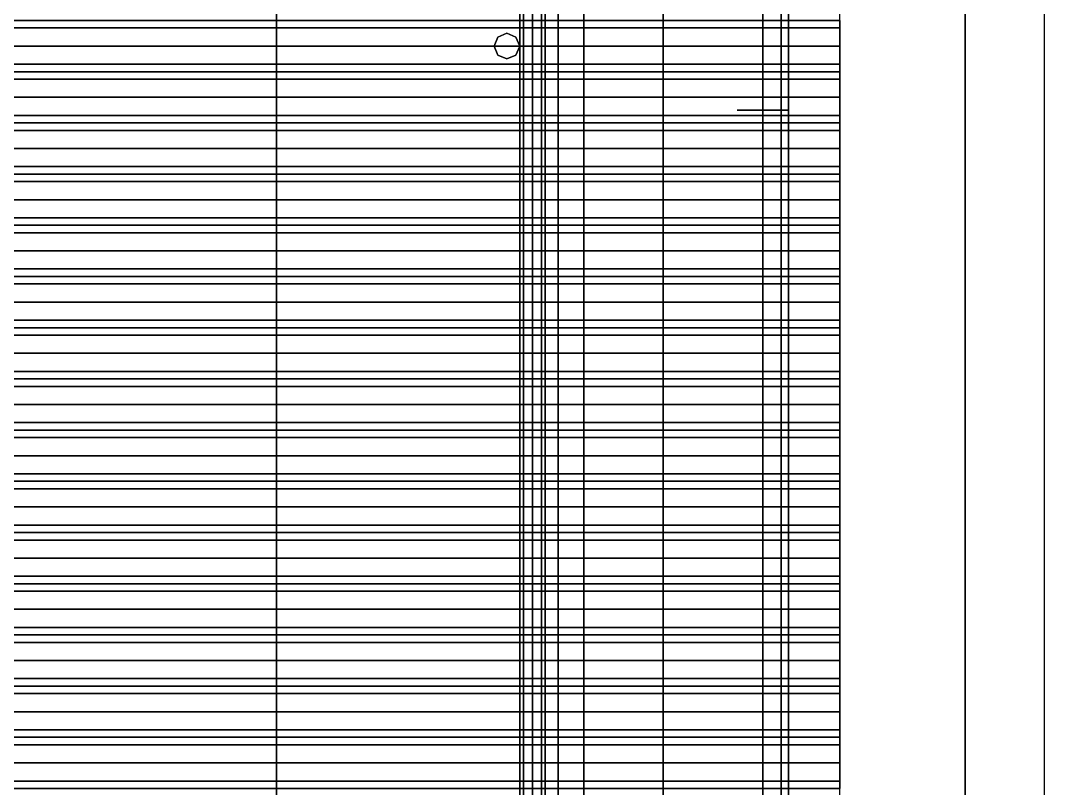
# Model space of a CAD drawing. Header units: millimetres. Extents: x -4 to 4, y -5 to 11.6.
# Drawn here: x 0 to 4, y -2.9 to 0.1 of the extents above; entities that cross this region are included whole.
import ezdxf

# ---------------------------------------------------------------- set-up
doc = ezdxf.new("R2010")
doc.units = ezdxf.units.MM
doc.layers.add('roof', color=1, linetype='Continuous')
doc.layers.add('upgrade', color=2, linetype='Continuous')

msp = doc.modelspace()

# ---------------------------------------------------------------- linework, layer by layer
for points in [[(2.1, -4.750000000000002, 1.5), (2.100000000000001, 4.75, 1.5), (2.100000000000001, 4.75), (2.1, -4.750000000000002)], [(2.2, -4.750000000000002, 1.5), (2.200000000000001, 4.75, 1.5), (2.100000000000001, 4.75, 1.5), (2.1, -4.750000000000002, 1.5)], [(3, -4.550000000000002, 1.5), (3, 4.55, 1.5), (2.200000000000001, 4.55, 1.5), (2.2, -4.550000000000002, 1.5)], [(3.69, -4.550000000000002, 0.3), (3.69, 4.549999999999999, 0.3), (3, 4.55, 1.5), (3, -4.550000000000002, 1.5)], [(4, -4.550000000000002), (4.000000000000001, 4.549999999999999), (3.69, 4.549999999999999, 0.3), (3.69, -4.550000000000002, 0.3)], [(-2.51, 4.400000000000002, 2.8), (-2.51, -4.4, 2.8), (2.51, -4.4, 2.8), (2.51, 4.400000000000002, 2.8)], [(3.2, -4.400000000000002, 2.2), (3.200000000000001, 4.4, 2.2), (2.510000000000001, 4.4, 2.8), (2.51, -4.400000000000002, 2.8)]]:
    msp.add_3dface(points)
at = {"layer": 'roof'}
for points in [[(-1, 5.000000000000002, 3.1), (-1, -5, 3.1), (1, -5, 3.1), (1, 5.000000000000002, 3.1)], [(1, 5.000000000000002, 3.000000000000001), (1, -5, 3.000000000000001), (-1, -5, 3.000000000000001), (-1, 5.000000000000002, 3.000000000000001)], [(0.9999999999999993, -5.000000000000002, 3), (1.000000000000001, 5, 3), (2, 5, 2.000000000000001), (1.999999999999999, -5.000000000000002, 2.000000000000001)], [(1.999999999999999, -5.000000000000002, 2.1), (2, 5, 2.1), (1.000000000000001, 5, 3.1), (0.9999999999999993, -5.000000000000002, 3.1)], [(1.999999999999999, -5.000000000000002, 2.000000000000001), (2, 5, 2.000000000000001), (2, 5, 2.1), (1.999999999999999, -5.000000000000002, 2.1)], [(1.964644660940672, -4.55, 0.9646446609406726), (1.949999999999999, -4.55, 1), (1.950000000000001, 4.55, 1), (1.964644660940673, 4.55, 0.9646446609406726)], [(1.949999999999999, -4.55, 1), (1.964644660940672, -4.55, 1.035355339059327), (1.964644660940673, 4.55, 1.035355339059327), (1.950000000000001, 4.55, 1)], [(1.999999999999999, -4.55, 0.95), (1.964644660940672, -4.55, 0.9646446609406726), (1.964644660940673, 4.55, 0.9646446609406726), (2, 4.55, 0.95)], [(1.964644660940672, -4.55, 1.035355339059327), (1.999999999999999, -4.55, 1.05), (2, 4.55, 1.05), (1.964644660940673, 4.55, 1.035355339059327)], [(2.035355339059327, -4.55, 0.9646446609406726), (1.999999999999999, -4.55, 0.95), (2, 4.55, 0.95), (2.035355339059328, 4.55, 0.9646446609406726)], [(1.999999999999999, -4.55, 1.05), (2.035355339059327, -4.55, 1.035355339059327), (2.035355339059328, 4.55, 1.035355339059327), (2, 4.55, 1.05)], [(2.049999999999999, -4.55, 1), (2.035355339059327, -4.55, 0.9646446609406726), (2.035355339059328, 4.55, 0.9646446609406726), (2.05, 4.55, 1)], [(2.035355339059327, -4.55, 1.035355339059327), (2.049999999999999, -4.55, 1), (2.05, 4.55, 1), (2.035355339059328, 4.55, 1.035355339059327)], [(1.9, 0.04999999999999959), (1.864644660940673, 0.03535533905932708), (1.864644660940673, 0.03535533905932708, 2.1), (1.9, 0.04999999999999959, 2.1)], [(1.935355339059327, 0.03535533905932707), (1.9, 0.04999999999999959), (1.9, 0.04999999999999959, 2.1), (1.935355339059327, 0.03535533905932707, 2.1)], [(1.864644660940673, 0.03535533905932708), (1.85, -2.265521754571398e-16), (1.85, -2.265521754571398e-16, 2.1), (1.864644660940673, 0.03535533905932708, 2.1)], [(1.95, -2.387982389953636e-16), (1.935355339059327, 0.03535533905932707), (1.935355339059327, 0.03535533905932707, 2.1), (1.95, -2.387982389953636e-16, 2.1)], [(1.85, -2.265521754571398e-16), (1.864644660940673, -0.03535533905932754), (1.864644660940673, -0.03535533905932754, 2.1), (1.85, -2.265521754571398e-16, 2.1)], [(1.864644660940673, -0.03535533905932754), (1.9, -0.05000000000000006), (1.9, -0.05000000000000006, 2.1), (1.864644660940673, -0.03535533905932754, 2.1)], [(1.9, -0.05000000000000006), (1.935355339059327, -0.03535533905932754), (1.935355339059327, -0.03535533905932754, 2.1), (1.9, -0.05000000000000006, 2.1)], [(1.935355339059327, -0.03535533905932754), (1.95, -2.387982389953636e-16), (1.95, -2.387982389953636e-16, 2.1), (1.935355339059327, -0.03535533905932754, 2.1)]]:
    msp.add_3dface(points, dxfattribs=at)
at = {"layer": 'upgrade'}
for points in [[(2.970710678118655, 4.579289321881348, 2.070710678118656), (2.9, 4.65, 2.100000000000001), (2.9, -4.650000000000002, 2.100000000000001), (2.970710678118655, -4.579289321881346, 2.070710678118656)], [(2.9, 4.65, 1.500000000000002), (2.970710678118655, 4.579289321881348, 1.529289321881347), (2.970710678118655, -4.579289321881346, 1.529289321881347), (2.9, -4.650000000000002, 1.500000000000002)], [(2.970710678118655, 4.579289321881348, 1.670710678118656), (2.9, 4.65, 1.700000000000001), (2.9, -4.650000000000002, 1.700000000000001), (2.970710678118655, -4.579289321881346, 1.670710678118656)], [(2.9, 4.65, 1.900000000000001), (2.970710678118655, 4.579289321881348, 1.929289321881347), (2.970710678118655, -4.579289321881346, 1.929289321881347), (2.9, -4.650000000000002, 1.900000000000001)], [(3, 4.550000000000001, 1.600000000000001), (2.970710678118655, 4.579289321881348, 1.670710678118656), (2.970710678118655, -4.579289321881346, 1.670710678118656), (3, -4.549999999999999, 1.600000000000001)], [(2.970710678118655, 4.579289321881348, 1.529289321881347), (3, 4.550000000000001, 1.600000000000001), (3, -4.549999999999999, 1.600000000000001), (2.970710678118655, -4.579289321881346, 1.529289321881347)], [(2.970710678118655, 4.579289321881348, 1.929289321881347), (3, 4.550000000000001, 2.000000000000002), (3, -4.549999999999999, 2.000000000000002), (2.970710678118655, -4.579289321881346, 1.929289321881347)], [(3, 4.550000000000001, 2.000000000000002), (2.970710678118655, 4.579289321881348, 2.070710678118656), (2.970710678118655, -4.579289321881346, 2.070710678118656), (3, -4.549999999999999, 2.000000000000002)], [(3.2, 0.09999999999999787, 2.2), (3.2, 0.07071067811865284, 2.129289321881346), (-3.2, 0.07071067811865284, 2.129289321881346), (-3.2, 0.09999999999999787, 2.2)], [(3.2, 0.07071067811865284, 2.270710678118655), (3.2, 0.09999999999999787, 2.2), (-3.2, 0.09999999999999787, 2.2), (-3.2, 0.07071067811865284, 2.270710678118655)], [(3.2, 0.09999999999999964, 2.200000000000001), (3.2, 0.07071067811865461, 2.270710678118656), (3.2, 0, 2.300000000000001), (3.2, 0.07071067811865284, 2.129289321881346)], [(3.2, 0, 2.300000000000001), (3.2, 0.07071067811865284, 2.270710678118655), (-3.2, 0.07071067811865284, 2.270710678118655), (-3.2, 0, 2.300000000000001)], [(3.2, 0.07071067811865461, 2.129289321881346), (3.2, 1.77635683940025e-15, 2.300000000000002), (3.2, -0.07071067811865284, 2.270710678118656), (3.2, 0, 2.100000000000001)], [(3.2, -0.07071067811865461, 2.270710678118656), (3.2, 0, 2.300000000000001), (-3.2, 0, 2.300000000000001), (-3.2, -0.07071067811865461, 2.270710678118656)], [(3.2, 8.881784197001252e-16, 2.100000000000001), (3.2, -0.07071067811865284, 2.270710678118656), (3.2, -0.09999999999999787, 2.200000000000001), (3.2, -0.07071067811865284, 2.129289321881346)], [(3.2, -0.07071067811865461, 2.129289321881346), (3.2, -0.09999999999999964, 2.200000000000001), (-3.2, -0.09999999999999964, 2.200000000000001), (-3.2, -0.07071067811865461, 2.129289321881346)], [(3.2, -0.09999999999999964, 2.200000000000001), (3.2, -0.07071067811865461, 2.270710678118656), (-3.2, -0.07071067811865461, 2.270710678118656), (-3.2, -0.09999999999999964, 2.200000000000001)], [(3.2, -0.1292893218813473, 2.270710678118655), (3.2, -0.1000000000000023, 2.2), (-3.2, -0.1000000000000023, 2.2), (-3.2, -0.1292893218813473, 2.270710678118655)], [(3.2, -0.1000000000000023, 2.2), (3.2, -0.1292893218813473, 2.129289321881346), (-3.2, -0.1292893218813473, 2.129289321881346), (-3.2, -0.1000000000000023, 2.2)], [(3.2, -0.1000000000000005, 2.200000000000001), (3.2, -0.1292893218813456, 2.270710678118656), (3.2, -0.2000000000000002, 2.300000000000001), (3.2, -0.1292893218813473, 2.129289321881346)], [(3.2, -0.2000000000000002, 2.300000000000001), (3.2, -0.1292893218813473, 2.270710678118655), (-3.2, -0.1292893218813473, 2.270710678118655), (-3.2, -0.2000000000000002, 2.300000000000001)], [(3.2, -0.1292893218813456, 2.129289321881346), (3.2, -0.1999999999999984, 2.300000000000002), (3.2, -0.270710678118653, 2.270710678118656), (3.2, -0.2000000000000002, 2.100000000000001)], [(3.2, -0.1999999999999993, 2.100000000000001), (3.2, -0.270710678118653, 2.270710678118656), (3.2, -0.299999999999998, 2.200000000000001), (3.2, -0.270710678118653, 2.129289321881346)], [(3.2, -0.2707106781186548, 2.270710678118656), (3.2, -0.2000000000000002, 2.300000000000001), (-3.2, -0.2000000000000002, 2.300000000000001), (-3.2, -0.2707106781186548, 2.270710678118656)], [(3.2, -0.2999999999999998, 2.200000000000001), (3.2, -0.2707106781186548, 2.270710678118656), (-3.2, -0.2707106781186548, 2.270710678118656), (-3.2, -0.2999999999999998, 2.200000000000001)], [(3.2, -0.2707106781186548, 2.129289321881346), (3.2, -0.2999999999999998, 2.200000000000001), (-3.2, -0.2999999999999998, 2.200000000000001), (-3.2, -0.2707106781186548, 2.129289321881346)], [(2.829289321881347, -0.25, 1.870710678118656), (2.9, -0.25, 1.900000000000001), (2.970710678118655, -0.25, 1.870710678118655), (2.800000000000002, -0.25, 1.800000000000001)], [(2.800000000000002, -0.25, 1.800000000000001), (2.970710678118655, -0.25, 1.870710678118655), (3, -0.25, 1.8), (2.829289321881347, -0.25, 1.729289321881346)], [(2.829289321881347, -0.25, 1.729289321881346), (3, -0.25, 1.8), (2.970710678118655, -0.25, 1.729289321881346), (2.9, -0.25, 1.700000000000001)], [(2.9, -2.5, 1.899999999999999), (2.970710678118655, -2.5, 1.870710678118654), (2.970710678118655, -0.25, 1.870710678118654), (2.9, -0.25, 1.9)], [(2.970710678118655, -2.5, 1.729289321881344), (2.9, -2.5, 1.699999999999999), (2.9, -0.25, 1.7), (2.970710678118655, -0.25, 1.729289321881345)], [(2.970710678118655, -2.5, 1.870710678118654), (3, -2.5, 1.799999999999999), (3, -0.25, 1.8), (2.970710678118655, -0.25, 1.870710678118654)], [(3, -2.5, 1.799999999999999), (2.970710678118655, -2.5, 1.729289321881344), (2.970710678118655, -0.25, 1.729289321881345), (3, -0.25, 1.8)], [(3.2, -0.3292893218813466, 2.270710678118655), (3.2, -0.3000000000000016, 2.2), (-3.2, -0.3000000000000016, 2.2), (-3.2, -0.3292893218813466, 2.270710678118655)], [(3.2, -0.3000000000000016, 2.2), (3.2, -0.3292893218813466, 2.129289321881346), (-3.2, -0.3292893218813466, 2.129289321881346), (-3.2, -0.3000000000000016, 2.2)], [(3.2, -0.2999999999999998, 2.200000000000001), (3.2, -0.3292893218813449, 2.270710678118656), (3.2, -0.3999999999999995, 2.300000000000001), (3.2, -0.3292893218813466, 2.129289321881346)], [(3.2, -0.3999999999999995, 2.300000000000001), (3.2, -0.3292893218813466, 2.270710678118655), (-3.2, -0.3292893218813466, 2.270710678118655), (-3.2, -0.3999999999999995, 2.300000000000001)], [(3.2, -0.3292893218813449, 2.129289321881346), (3.2, -0.3999999999999977, 2.300000000000002), (3.2, -0.4707106781186523, 2.270710678118656), (3.2, -0.3999999999999995, 2.100000000000001)], [(3.2, -0.4707106781186541, 2.270710678118656), (3.2, -0.3999999999999995, 2.300000000000001), (-3.2, -0.3999999999999995, 2.300000000000001), (-3.2, -0.4707106781186541, 2.270710678118656)], [(3.2, -0.3999999999999986, 2.100000000000001), (3.2, -0.4707106781186523, 2.270710678118656), (3.2, -0.4999999999999973, 2.200000000000001), (3.2, -0.4707106781186523, 2.129289321881346)], [(3.2, -0.4999999999999991, 2.200000000000001), (3.2, -0.4707106781186541, 2.270710678118656), (-3.2, -0.4707106781186541, 2.270710678118656), (-3.2, -0.4999999999999991, 2.200000000000001)], [(3.2, -0.4707106781186541, 2.129289321881346), (3.2, -0.4999999999999991, 2.200000000000001), (-3.2, -0.4999999999999991, 2.200000000000001), (-3.2, -0.4707106781186541, 2.129289321881346)], [(3.2, -0.5000000000000018, 2.2), (3.2, -0.5292893218813468, 2.129289321881346), (-3.2, -0.5292893218813468, 2.129289321881346), (-3.2, -0.5000000000000018, 2.2)], [(3.2, -0.5292893218813468, 2.270710678118655), (3.2, -0.5000000000000018, 2.2), (-3.2, -0.5000000000000018, 2.2), (-3.2, -0.5292893218813468, 2.270710678118655)], [(3.2, -0.5, 2.200000000000001), (3.2, -0.529289321881345, 2.270710678118656), (3.2, -0.5999999999999996, 2.300000000000001), (3.2, -0.5292893218813468, 2.129289321881346)], [(3.2, -0.5999999999999996, 2.300000000000001), (3.2, -0.5292893218813468, 2.270710678118655), (-3.2, -0.5292893218813468, 2.270710678118655), (-3.2, -0.5999999999999996, 2.300000000000001)], [(3.2, -0.529289321881345, 2.129289321881346), (3.2, -0.5999999999999979, 2.300000000000002), (3.2, -0.6707106781186525, 2.270710678118656), (3.2, -0.5999999999999996, 2.100000000000001)], [(3.2, -0.6707106781186543, 2.270710678118656), (3.2, -0.5999999999999996, 2.300000000000001), (-3.2, -0.5999999999999996, 2.300000000000001), (-3.2, -0.6707106781186543, 2.270710678118656)], [(3.2, -0.5999999999999988, 2.100000000000001), (3.2, -0.6707106781186525, 2.270710678118656), (3.2, -0.6999999999999975, 2.200000000000001), (3.2, -0.6707106781186525, 2.129289321881346)], [(3.2, -0.6707106781186543, 2.129289321881346), (3.2, -0.6999999999999993, 2.200000000000001), (-3.2, -0.6999999999999993, 2.200000000000001), (-3.2, -0.6707106781186543, 2.129289321881346)], [(3.2, -0.6999999999999993, 2.200000000000001), (3.2, -0.6707106781186543, 2.270710678118656), (-3.2, -0.6707106781186543, 2.270710678118656), (-3.2, -0.6999999999999993, 2.200000000000001)], [(3.2, -0.729289321881347, 2.270710678118655), (3.2, -0.700000000000002, 2.2), (-3.2, -0.700000000000002, 2.2), (-3.2, -0.729289321881347, 2.270710678118655)], [(3.2, -0.700000000000002, 2.2), (3.2, -0.729289321881347, 2.129289321881346), (-3.2, -0.729289321881347, 2.129289321881346), (-3.2, -0.700000000000002, 2.2)], [(3.2, -0.7000000000000002, 2.200000000000001), (3.2, -0.7292893218813452, 2.270710678118656), (3.2, -0.7999999999999998, 2.300000000000001), (3.2, -0.729289321881347, 2.129289321881346)], [(3.2, -0.7999999999999998, 2.300000000000001), (3.2, -0.729289321881347, 2.270710678118655), (-3.2, -0.729289321881347, 2.270710678118655), (-3.2, -0.7999999999999998, 2.300000000000001)], [(3.2, -0.7292893218813452, 2.129289321881346), (3.2, -0.799999999999998, 2.300000000000002), (3.2, -0.8707106781186527, 2.270710678118656), (3.2, -0.7999999999999998, 2.100000000000001)], [(3.2, -0.8707106781186544, 2.270710678118656), (3.2, -0.7999999999999998, 2.300000000000001), (-3.2, -0.7999999999999998, 2.300000000000001), (-3.2, -0.8707106781186544, 2.270710678118656)], [(3.2, -0.7999999999999989, 2.100000000000001), (3.2, -0.8707106781186527, 2.270710678118656), (3.2, -0.8999999999999977, 2.200000000000001), (3.2, -0.8707106781186527, 2.129289321881346)], [(3.2, -0.8999999999999995, 2.200000000000001), (3.2, -0.8707106781186544, 2.270710678118656), (-3.2, -0.8707106781186544, 2.270710678118656), (-3.2, -0.8999999999999995, 2.200000000000001)], [(3.2, -0.8707106781186544, 2.129289321881346), (3.2, -0.8999999999999995, 2.200000000000001), (-3.2, -0.8999999999999995, 2.200000000000001), (-3.2, -0.8707106781186544, 2.129289321881346)], [(3.2, -0.9000000000000021, 2.2), (3.2, -0.9292893218813472, 2.129289321881346), (-3.2, -0.9292893218813472, 2.129289321881346), (-3.2, -0.9000000000000021, 2.2)], [(3.2, -0.9292893218813472, 2.270710678118655), (3.2, -0.9000000000000021, 2.2), (-3.2, -0.9000000000000021, 2.2), (-3.2, -0.9292893218813472, 2.270710678118655)], [(3.2, -0.9000000000000004, 2.200000000000001), (3.2, -0.9292893218813454, 2.270710678118656), (3.2, -1, 2.300000000000001), (3.2, -0.9292893218813472, 2.129289321881346)], [(3.2, -1, 2.300000000000001), (3.2, -0.9292893218813472, 2.270710678118655), (-3.2, -0.9292893218813472, 2.270710678118655), (-3.2, -1, 2.300000000000001)], [(3.2, -0.9292893218813454, 2.129289321881346), (3.2, -0.9999999999999982, 2.300000000000002), (3.2, -1.070710678118653, 2.270710678118656), (3.2, -1, 2.100000000000001)], [(3.2, -1.070710678118655, 2.270710678118656), (3.2, -1, 2.300000000000001), (-3.2, -1, 2.300000000000001), (-3.2, -1.070710678118655, 2.270710678118656)], [(3.2, -0.9999999999999991, 2.100000000000001), (3.2, -1.070710678118653, 2.270710678118656), (3.2, -1.099999999999998, 2.200000000000001), (3.2, -1.070710678118653, 2.129289321881346)], [(3.2, -1.070710678118655, 2.129289321881346), (3.2, -1.1, 2.200000000000001), (-3.2, -1.1, 2.200000000000001), (-3.2, -1.070710678118655, 2.129289321881346)], [(3.2, -1.1, 2.200000000000001), (3.2, -1.070710678118655, 2.270710678118656), (-3.2, -1.070710678118655, 2.270710678118656), (-3.2, -1.1, 2.200000000000001)], [(3.2, -1.100000000000001, 2.2), (3.2, -1.129289321881346, 2.129289321881346), (-3.2, -1.129289321881346, 2.129289321881346), (-3.2, -1.100000000000001, 2.2)], [(3.2, -1.129289321881346, 2.270710678118655), (3.2, -1.100000000000001, 2.2), (-3.2, -1.100000000000001, 2.2), (-3.2, -1.129289321881346, 2.270710678118655)], [(3.2, -1.1, 2.200000000000001), (3.2, -1.129289321881345, 2.270710678118656), (3.2, -1.199999999999999, 2.300000000000001), (3.2, -1.129289321881346, 2.129289321881346)], [(3.2, -1.199999999999999, 2.300000000000001), (3.2, -1.129289321881346, 2.270710678118655), (-3.2, -1.129289321881346, 2.270710678118655), (-3.2, -1.199999999999999, 2.300000000000001)], [(3.2, -1.129289321881345, 2.129289321881346), (3.2, -1.199999999999998, 2.300000000000002), (3.2, -1.270710678118652, 2.270710678118656), (3.2, -1.199999999999999, 2.100000000000001)], [(3.2, -1.270710678118654, 2.270710678118656), (3.2, -1.199999999999999, 2.300000000000001), (-3.2, -1.199999999999999, 2.300000000000001), (-3.2, -1.270710678118654, 2.270710678118656)], [(3.2, -1.199999999999998, 2.100000000000001), (3.2, -1.270710678118652, 2.270710678118656), (3.2, -1.299999999999997, 2.200000000000001), (3.2, -1.270710678118652, 2.129289321881346)], [(3.2, -1.270710678118654, 2.129289321881346), (3.2, -1.299999999999999, 2.200000000000001), (-3.2, -1.299999999999999, 2.200000000000001), (-3.2, -1.270710678118654, 2.129289321881346)], [(3.2, -1.299999999999999, 2.200000000000001), (3.2, -1.270710678118654, 2.270710678118656), (-3.2, -1.270710678118654, 2.270710678118656), (-3.2, -1.299999999999999, 2.200000000000001)], [(3.2, -1.329289321881347, 2.270710678118655), (3.2, -1.300000000000002, 2.2), (-3.2, -1.300000000000002, 2.2), (-3.2, -1.329289321881347, 2.270710678118655)], [(3.2, -1.300000000000002, 2.2), (3.2, -1.329289321881347, 2.129289321881346), (-3.2, -1.329289321881347, 2.129289321881346), (-3.2, -1.300000000000002, 2.2)], [(3.2, -1.3, 2.200000000000001), (3.2, -1.329289321881345, 2.270710678118656), (3.2, -1.399999999999999, 2.300000000000001), (3.2, -1.329289321881347, 2.129289321881346)], [(3.2, -1.399999999999999, 2.300000000000001), (3.2, -1.329289321881347, 2.270710678118655), (-3.2, -1.329289321881347, 2.270710678118655), (-3.2, -1.399999999999999, 2.300000000000001)], [(3.2, -1.329289321881345, 2.129289321881346), (3.2, -1.399999999999998, 2.300000000000002), (3.2, -1.470710678118652, 2.270710678118656), (3.2, -1.399999999999999, 2.100000000000001)], [(3.2, -1.470710678118654, 2.270710678118656), (3.2, -1.399999999999999, 2.300000000000001), (-3.2, -1.399999999999999, 2.300000000000001), (-3.2, -1.470710678118654, 2.270710678118656)], [(3.2, -1.399999999999999, 2.100000000000001), (3.2, -1.470710678118652, 2.270710678118656), (3.2, -1.499999999999997, 2.200000000000001), (3.2, -1.470710678118652, 2.129289321881346)], [(3.2, -1.499999999999999, 2.200000000000001), (3.2, -1.470710678118654, 2.270710678118656), (-3.2, -1.470710678118654, 2.270710678118656), (-3.2, -1.499999999999999, 2.200000000000001)], [(3.2, -1.470710678118654, 2.129289321881346), (3.2, -1.499999999999999, 2.200000000000001), (-3.2, -1.499999999999999, 2.200000000000001), (-3.2, -1.470710678118654, 2.129289321881346)], [(3.2, -1.500000000000002, 2.2), (3.2, -1.529289321881347, 2.129289321881346), (-3.2, -1.529289321881347, 2.129289321881346), (-3.2, -1.500000000000002, 2.2)], [(3.2, -1.529289321881347, 2.270710678118655), (3.2, -1.500000000000002, 2.2), (-3.2, -1.500000000000002, 2.2), (-3.2, -1.529289321881347, 2.270710678118655)], [(3.2, -1.5, 2.200000000000001), (3.2, -1.529289321881345, 2.270710678118656), (3.2, -1.6, 2.300000000000001), (3.2, -1.529289321881347, 2.129289321881346)], [(3.2, -1.6, 2.300000000000001), (3.2, -1.529289321881347, 2.270710678118655), (-3.2, -1.529289321881347, 2.270710678118655), (-3.2, -1.6, 2.300000000000001)], [(3.2, -1.529289321881345, 2.129289321881346), (3.2, -1.599999999999998, 2.300000000000002), (3.2, -1.670710678118653, 2.270710678118656), (3.2, -1.6, 2.100000000000001)], [(3.2, -1.670710678118655, 2.270710678118656), (3.2, -1.6, 2.300000000000001), (-3.2, -1.6, 2.300000000000001), (-3.2, -1.670710678118655, 2.270710678118656)], [(3.2, -1.599999999999999, 2.100000000000001), (3.2, -1.670710678118653, 2.270710678118656), (3.2, -1.699999999999998, 2.200000000000001), (3.2, -1.670710678118653, 2.129289321881346)], [(3.2, -1.670710678118655, 2.129289321881346), (3.2, -1.7, 2.200000000000001), (-3.2, -1.7, 2.200000000000001), (-3.2, -1.670710678118655, 2.129289321881346)], [(3.2, -1.7, 2.200000000000001), (3.2, -1.670710678118655, 2.270710678118656), (-3.2, -1.670710678118655, 2.270710678118656), (-3.2, -1.7, 2.200000000000001)], [(3.2, -1.729289321881347, 2.270710678118655), (3.2, -1.700000000000002, 2.2), (-3.2, -1.700000000000002, 2.2), (-3.2, -1.729289321881347, 2.270710678118655)], [(3.2, -1.700000000000002, 2.2), (3.2, -1.729289321881347, 2.129289321881346), (-3.2, -1.729289321881347, 2.129289321881346), (-3.2, -1.700000000000002, 2.2)], [(3.2, -1.700000000000001, 2.200000000000001), (3.2, -1.729289321881346, 2.270710678118656), (3.2, -1.8, 2.300000000000001), (3.2, -1.729289321881347, 2.129289321881346)], [(3.2, -1.8, 2.300000000000001), (3.2, -1.729289321881347, 2.270710678118655), (-3.2, -1.729289321881347, 2.270710678118655), (-3.2, -1.8, 2.300000000000001)], [(3.2, -1.729289321881346, 2.129289321881346), (3.2, -1.799999999999998, 2.300000000000002), (3.2, -1.870710678118653, 2.270710678118656), (3.2, -1.8, 2.100000000000001)], [(3.2, -1.870710678118655, 2.270710678118656), (3.2, -1.8, 2.300000000000001), (-3.2, -1.8, 2.300000000000001), (-3.2, -1.870710678118655, 2.270710678118656)], [(3.2, -1.799999999999999, 2.100000000000001), (3.2, -1.870710678118653, 2.270710678118656), (3.2, -1.899999999999998, 2.200000000000001), (3.2, -1.870710678118653, 2.129289321881346)], [(3.2, -1.9, 2.200000000000001), (3.2, -1.870710678118655, 2.270710678118656), (-3.2, -1.870710678118655, 2.270710678118656), (-3.2, -1.9, 2.200000000000001)], [(3.2, -1.870710678118655, 2.129289321881346), (3.2, -1.9, 2.200000000000001), (-3.2, -1.9, 2.200000000000001), (-3.2, -1.870710678118655, 2.129289321881346)], [(3.2, -1.929289321881347, 2.270710678118655), (3.2, -1.900000000000002, 2.2), (-3.2, -1.900000000000002, 2.2), (-3.2, -1.929289321881347, 2.270710678118655)], [(3.2, -1.900000000000002, 2.2), (3.2, -1.929289321881347, 2.129289321881346), (-3.2, -1.929289321881347, 2.129289321881346), (-3.2, -1.900000000000002, 2.2)], [(3.2, -1.9, 2.200000000000001), (3.2, -1.929289321881345, 2.270710678118656), (3.2, -2, 2.300000000000001), (3.2, -1.929289321881347, 2.129289321881346)], [(3.2, -2, 2.300000000000001), (3.2, -1.929289321881347, 2.270710678118655), (-3.2, -1.929289321881347, 2.270710678118655), (-3.2, -2, 2.300000000000001)], [(3.2, -1.929289321881345, 2.129289321881346), (3.2, -1.999999999999998, 2.300000000000002), (3.2, -2.070710678118652, 2.270710678118656), (3.2, -2, 2.100000000000001)], [(3.2, -2.070710678118654, 2.270710678118656), (3.2, -2, 2.300000000000001), (-3.2, -2, 2.300000000000001), (-3.2, -2.070710678118654, 2.270710678118656)], [(3.2, -1.999999999999999, 2.100000000000001), (3.2, -2.070710678118652, 2.270710678118656), (3.2, -2.099999999999997, 2.200000000000001), (3.2, -2.070710678118652, 2.129289321881346)], [(3.2, -2.099999999999999, 2.200000000000001), (3.2, -2.070710678118654, 2.270710678118656), (-3.2, -2.070710678118654, 2.270710678118656), (-3.2, -2.099999999999999, 2.200000000000001)], [(3.2, -2.070710678118654, 2.129289321881346), (3.2, -2.099999999999999, 2.200000000000001), (-3.2, -2.099999999999999, 2.200000000000001), (-3.2, -2.070710678118654, 2.129289321881346)], [(3.2, -2.100000000000002, 2.2), (3.2, -2.129289321881347, 2.129289321881346), (-3.2, -2.129289321881347, 2.129289321881346), (-3.2, -2.100000000000002, 2.2)], [(3.2, -2.129289321881347, 2.270710678118655), (3.2, -2.100000000000002, 2.2), (-3.2, -2.100000000000002, 2.2), (-3.2, -2.129289321881347, 2.270710678118655)], [(3.2, -2.1, 2.200000000000001), (3.2, -2.129289321881345, 2.270710678118656), (3.2, -2.2, 2.300000000000001), (3.2, -2.129289321881347, 2.129289321881346)], [(3.2, -2.2, 2.300000000000001), (3.2, -2.129289321881347, 2.270710678118655), (-3.2, -2.129289321881347, 2.270710678118655), (-3.2, -2.2, 2.300000000000001)], [(3.2, -2.129289321881345, 2.129289321881346), (3.2, -2.199999999999998, 2.300000000000002), (3.2, -2.270710678118653, 2.270710678118656), (3.2, -2.2, 2.100000000000001)], [(3.2, -2.270710678118654, 2.270710678118656), (3.2, -2.2, 2.300000000000001), (-3.2, -2.2, 2.300000000000001), (-3.2, -2.270710678118654, 2.270710678118656)], [(3.2, -2.199999999999999, 2.100000000000001), (3.2, -2.270710678118653, 2.270710678118656), (3.2, -2.299999999999998, 2.200000000000001), (3.2, -2.270710678118653, 2.129289321881346)], [(3.2, -2.270710678118654, 2.129289321881346), (3.2, -2.299999999999999, 2.200000000000001), (-3.2, -2.299999999999999, 2.200000000000001), (-3.2, -2.270710678118654, 2.129289321881346)], [(3.2, -2.299999999999999, 2.200000000000001), (3.2, -2.270710678118654, 2.270710678118656), (-3.2, -2.270710678118654, 2.270710678118656), (-3.2, -2.299999999999999, 2.200000000000001)], [(3.2, -2.329289321881347, 2.270710678118655), (3.2, -2.300000000000002, 2.2), (-3.2, -2.300000000000002, 2.2), (-3.2, -2.329289321881347, 2.270710678118655)], [(3.2, -2.300000000000002, 2.2), (3.2, -2.329289321881347, 2.129289321881346), (-3.2, -2.329289321881347, 2.129289321881346), (-3.2, -2.300000000000002, 2.2)], [(3.2, -2.3, 2.200000000000001), (3.2, -2.329289321881345, 2.270710678118656), (3.2, -2.4, 2.300000000000001), (3.2, -2.329289321881347, 2.129289321881346)], [(3.2, -2.4, 2.300000000000001), (3.2, -2.329289321881347, 2.270710678118655), (-3.2, -2.329289321881347, 2.270710678118655), (-3.2, -2.4, 2.300000000000001)], [(3.2, -2.329289321881345, 2.129289321881346), (3.2, -2.399999999999998, 2.300000000000002), (3.2, -2.470710678118653, 2.270710678118656), (3.2, -2.4, 2.100000000000001)], [(3.2, -2.470710678118655, 2.270710678118656), (3.2, -2.4, 2.300000000000001), (-3.2, -2.4, 2.300000000000001), (-3.2, -2.470710678118655, 2.270710678118656)], [(3.2, -2.399999999999999, 2.100000000000001), (3.2, -2.470710678118653, 2.270710678118656), (3.2, -2.499999999999998, 2.200000000000001), (3.2, -2.470710678118653, 2.129289321881346)], [(3.2, -2.5, 2.200000000000001), (3.2, -2.470710678118655, 2.270710678118656), (-3.2, -2.470710678118655, 2.270710678118656), (-3.2, -2.5, 2.200000000000001)], [(3.2, -2.470710678118655, 2.129289321881346), (3.2, -2.5, 2.200000000000001), (-3.2, -2.5, 2.200000000000001), (-3.2, -2.470710678118655, 2.129289321881346)], [(3.2, -2.500000000000002, 2.2), (3.2, -2.529289321881347, 2.129289321881346), (-3.2, -2.529289321881347, 2.129289321881346), (-3.2, -2.500000000000002, 2.2)], [(3.2, -2.529289321881347, 2.270710678118655), (3.2, -2.500000000000002, 2.2), (-3.2, -2.500000000000002, 2.2), (-3.2, -2.529289321881347, 2.270710678118655)], [(2.800000000000002, -2.5, 1.799999999999999), (2.970710678118655, -2.5, 1.870710678118654), (2.9, -2.5, 1.899999999999999), (2.829289321881347, -2.5, 1.870710678118654)], [(2.829289321881347, -2.5, 1.729289321881344), (3, -2.5, 1.799999999999998), (2.970710678118655, -2.5, 1.870710678118654), (2.800000000000002, -2.5, 1.799999999999999)], [(2.9, -2.5, 1.699999999999999), (2.970710678118655, -2.5, 1.729289321881344), (3, -2.5, 1.799999999999998), (2.829289321881347, -2.5, 1.729289321881344)], [(3.2, -2.5, 2.200000000000001), (3.2, -2.529289321881345, 2.270710678118656), (3.2, -2.6, 2.300000000000001), (3.2, -2.529289321881347, 2.129289321881346)], [(3.2, -2.6, 2.300000000000001), (3.2, -2.529289321881347, 2.270710678118655), (-3.2, -2.529289321881347, 2.270710678118655), (-3.2, -2.6, 2.300000000000001)], [(3.2, -2.529289321881345, 2.129289321881346), (3.2, -2.599999999999998, 2.300000000000002), (3.2, -2.670710678118653, 2.270710678118656), (3.2, -2.6, 2.100000000000001)], [(3.2, -2.670710678118655, 2.270710678118656), (3.2, -2.6, 2.300000000000001), (-3.2, -2.6, 2.300000000000001), (-3.2, -2.670710678118655, 2.270710678118656)], [(3.2, -2.599999999999999, 2.100000000000001), (3.2, -2.670710678118653, 2.270710678118656), (3.2, -2.699999999999998, 2.200000000000001), (3.2, -2.670710678118653, 2.129289321881346)], [(3.2, -2.670710678118655, 2.129289321881346), (3.2, -2.7, 2.200000000000001), (-3.2, -2.7, 2.200000000000001), (-3.2, -2.670710678118655, 2.129289321881346)], [(3.2, -2.7, 2.200000000000001), (3.2, -2.670710678118655, 2.270710678118656), (-3.2, -2.670710678118655, 2.270710678118656), (-3.2, -2.7, 2.200000000000001)], [(3.2, -2.700000000000002, 2.2), (3.2, -2.729289321881347, 2.129289321881346), (-3.2, -2.729289321881347, 2.129289321881346), (-3.2, -2.700000000000002, 2.2)], [(3.2, -2.729289321881347, 2.270710678118655), (3.2, -2.700000000000002, 2.2), (-3.2, -2.700000000000002, 2.2), (-3.2, -2.729289321881347, 2.270710678118655)], [(3.2, -2.7, 2.200000000000001), (3.2, -2.729289321881345, 2.270710678118656), (3.2, -2.799999999999999, 2.300000000000001), (3.2, -2.729289321881347, 2.129289321881346)], [(3.2, -2.799999999999999, 2.300000000000001), (3.2, -2.729289321881347, 2.270710678118655), (-3.2, -2.729289321881347, 2.270710678118655), (-3.2, -2.799999999999999, 2.300000000000001)], [(3.2, -2.729289321881345, 2.129289321881346), (3.2, -2.799999999999998, 2.300000000000002), (3.2, -2.870710678118652, 2.270710678118656), (3.2, -2.799999999999999, 2.100000000000001)], [(3.2, -2.870710678118654, 2.270710678118656), (3.2, -2.799999999999999, 2.300000000000001), (-3.2, -2.799999999999999, 2.300000000000001), (-3.2, -2.870710678118654, 2.270710678118656)], [(3.2, -2.799999999999998, 2.100000000000001), (3.2, -2.870710678118652, 2.270710678118656), (3.2, -2.899999999999997, 2.200000000000001), (3.2, -2.870710678118652, 2.129289321881346)], [(3.2, -2.870710678118654, 2.129289321881346), (3.2, -2.899999999999999, 2.200000000000001), (-3.2, -2.899999999999999, 2.200000000000001), (-3.2, -2.870710678118654, 2.129289321881346)], [(3.2, -2.899999999999999, 2.200000000000001), (3.2, -2.870710678118654, 2.270710678118656), (-3.2, -2.870710678118654, 2.270710678118656), (-3.2, -2.899999999999999, 2.200000000000001)]]:
    msp.add_3dface(points, dxfattribs=at)

doc.saveas('drawing.dxf')
